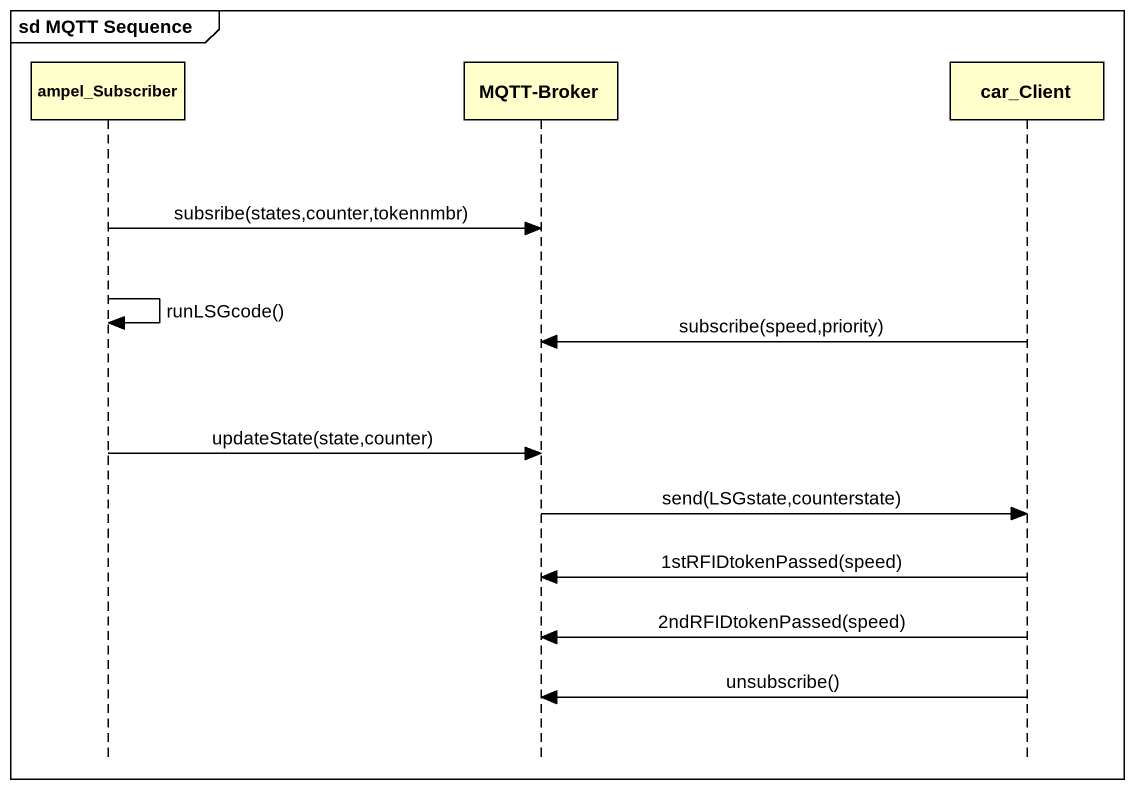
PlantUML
@startuml
mainframe sd MQTT Sequence
hide footbox
participant ampel_Subscriber
participant "MQTT-Broker" as MQTT_Broker
participant car_Client

ampel_Subscriber -> MQTT_Broker : subsribe(states,counter,tokennmbr)
ampel_Subscriber -> ampel_Subscriber : runLSGcode()
car_Client -> MQTT_Broker : subscribe(speed,priority)
ampel_Subscriber -> MQTT_Broker : updateState(state,counter)
MQTT_Broker -> car_Client : send(LSGstate,counterstate)
car_Client -> MQTT_Broker : 1stRFIDtokenPassed(speed)
car_Client -> MQTT_Broker : 2ndRFIDtokenPassed(speed)
car_Client -> MQTT_Broker : unsubscribe()
@enduml
